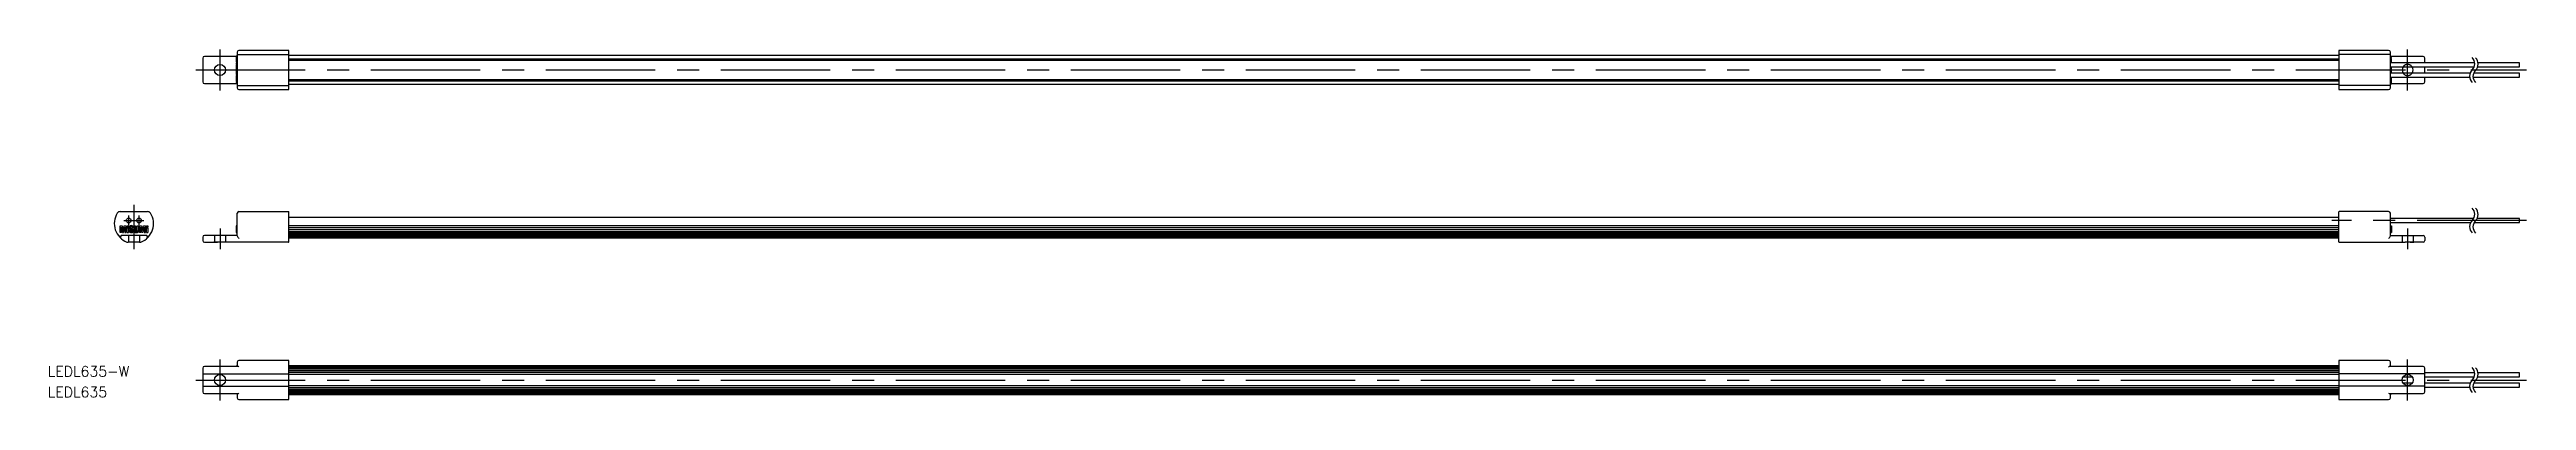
# Model space of a CAD drawing. Extents: x -49 to 670, y -6 to 96.
import ezdxf

# ---------------------------------------------------------------- set-up
doc = ezdxf.new("R2010")
doc.units = 0
doc.linetypes.add('CENTER', pattern=[50.8, 31.75, -6.35, 6.35, -6.35])
doc.linetypes.add('DASHED', pattern=[19.05, 12.7, -6.35])
doc.layers.get('0').update_dxf_attribs({"linetype": 'CONTINUOUS'})
doc.layers.add('CENTER', color=1, linetype='CENTER')
doc.styles.get("Standard").update_dxf_attribs({"font": 'txt.shx', "height": 3, "bigfont": 'bigfont.shx'})

# ---------------------------------------------------------------- blocks, each defined once
blk = doc.blocks.new('*U12')
at = {"color": 7, "linetype": 'CONTINUOUS'}
blk.add_text('LEDL635-W', height=3, dxfattribs=at).set_placement((-50, 1))
blk = doc.blocks.new('*U13')
at = {"color": 7, "linetype": 'CONTINUOUS'}
blk.add_text('LEDL635', height=3, dxfattribs=at).set_placement((-50, -5))

msp = doc.modelspace()

# ---------------------------------------------------------------- linework, layer by layer
at = {"color": 7, "linetype": 'CONTINUOUS'}
for p, q in [((4.7, 93.94), (-4.5, 93.94)), ((4.7, 93.99), (4.7, 93.41)), ((5, 93.99), (4.7, 93.99)), ((5, 95.2), (5, 84.8)), ((5, 94.5), (20, 94.5)), ((19.9, 95.7), (5.5, 95.7)), ((20, 84.4), (20, 95.6)), ((615, 94.16), (20, 94.16)), ((615, 95.6), (615, 84.4)), ((630, 94.5), (615, 94.5)), ((629.5, 95.7), (615.1, 95.7)), ((630, 84.8), (630, 95.2)), ((630, 94.02), (630.3, 94.02)), ((630, 93.63), (630.3, 93.63)), ((630.3, 93.63), (630.3, 94.02)), ((639.5, 93.94), (630.3, 93.94)), ((-5, 93.44), (-5, 86.56)), ((5, 93.41), (4.7, 93.41)), ((4.7, 93.41), (4.7, 93.13)), ((5, 93.13), (4.7, 93.13)), ((4.7, 93.13), (4.7, 92.85)), ((5, 92.85), (4.7, 92.85)), ((4.7, 92.85), (4.7, 92.26)), ((5, 92.26), (4.7, 92.26)), ((4.7, 91.99), (4.7, 91.59)), ((5, 91.99), (4.7, 91.99)), ((4.7, 91.59), (5, 91.59)), ((5, 91.39), (4.7, 91.39)), ((4.7, 91.39), (4.7, 90.09)), ((5, 91.36), (4.7, 91.36)), ((5, 90.75), (4.7, 90.75)), ((5, 90.16), (4.7, 90.16)), ((4.7, 90.09), (5, 90.09)), ((4.7, 89.9), (5, 89.9)), ((4.7, 89.9), (4.7, 88.66)), ((5, 89.51), (4.7, 89.51)), ((5, 89.05), (4.7, 89.05)), ((5, 88.66), (4.7, 88.66)), ((4.7, 88.38), (4.7, 87.8)), ((5, 88.38), (4.7, 88.38)), ((5, 87.8), (4.7, 87.8)), ((4.7, 87.8), (4.7, 87.51)), ((5, 87.51), (4.7, 87.51)), ((4.7, 87.51), (4.7, 87.23)), ((5, 87.23), (4.7, 87.23)), ((4.7, 87.23), (4.7, 86.65)), ((5, 86.65), (4.7, 86.65)), ((5, 86.37), (4.7, 86.37)), ((4.7, 86.37), (4.7, 85.98)), ((615, 93.15), (20, 93.15)), ((20, 92.9), (167.5, 92.9)), ((167.5, 87.1), (20, 87.1)), ((20, 86.85), (615, 86.85)), ((167.5, 92.9), (615, 92.9)), ((615, 87.1), (167.5, 87.1)), ((630, 93.35), (630.3, 93.35)), ((630, 92.77), (630.3, 92.77)), ((630, 92.49), (630.3, 92.49)), ((630, 92.2), (630.3, 92.2)), ((654.47, 92.1), (630, 92.1)), ((630, 90.9), (654.32, 90.9)), ((630, 90.49), (630.3, 90.49)), ((630.3, 90.1), (630, 90.1)), ((630.3, 89.91), (630, 89.91)), ((630, 89.84), (630.3, 89.84)), ((630, 89.25), (630.3, 89.25)), ((653.15, 89.1), (630, 89.1)), ((630, 87.9), (653, 87.9)), ((630, 87.74), (630.3, 87.74)), ((630, 87.15), (630.3, 87.15)), ((630, 86.87), (630.3, 86.87)), ((630, 86.59), (630.3, 86.59)), ((630.3, 92.77), (630.3, 93.35)), ((630.3, 92.49), (630.3, 92.77)), ((630.3, 92.2), (630.3, 92.49)), ((630.3, 92.1), (630.3, 92.2)), ((630.3, 90.1), (630.3, 90.9)), ((630.3, 89.1), (630.3, 89.91)), ((630.3, 87.15), (630.3, 87.74)), ((630.3, 86.87), (630.3, 87.15)), ((630.3, 86.59), (630.3, 86.87)), ((630.3, 86.01), (630.3, 86.59)), ((640, 92.1), (640, 93.44)), ((640, 89.1), (640, 90.9)), ((640, 86.56), (640, 87.9)), ((653.99, 87.9), (667.5, 87.9)), ((667.5, 89.1), (654.17, 89.1)), ((655.34, 90.9), (667.5, 90.9)), ((667.5, 92.1), (655.45, 92.1)), ((667.5, 91.59), (667.5, 92.1)), ((667.5, 90.9), (667.5, 91.59)), ((667.5, 88.59), (667.5, 89.1)), ((667.5, 87.9), (667.5, 88.59)), ((-4.5, 86.06), (4.7, 86.06)), ((5, 85.98), (4.7, 85.98)), ((5, 85.5), (20, 85.5)), ((5.5, 84.3), (19.9, 84.3)), ((20, 85.84), (615, 85.84)), ((630, 85.5), (615, 85.5)), ((615.1, 84.3), (629.5, 84.3)), ((630, 86.01), (630.3, 86.01)), ((630.3, 86.06), (639.5, 86.06)), ((-28.99, 44.77), (-28.41, 44.77)), ((-28.99, 42.82), (-28.99, 44.77)), ((-28.98, 48.9), (-21.02, 48.9)), ((-28.63, 42.82), (-28.63, 44.37)), ((-28.63, 44.37), (-28.28, 42.82)), ((-28.41, 44.77), (-28.13, 43.39)), ((-28.13, 43.39), (-27.85, 44.77)), ((-27.98, 42.82), (-27.62, 44.4)), ((-27.85, 44.77), (-27.26, 44.77)), ((-27.62, 44.4), (-27.62, 42.82)), ((-27.26, 44.77), (-27.26, 42.82)), ((-26.99, 44.77), (-26.59, 44.77)), ((-26.99, 44.35), (-26.99, 44.77)), ((-26.59, 44.35), (-26.99, 44.35)), ((-26.99, 44.18), (-26.59, 44.18)), ((-26.99, 42.82), (-26.99, 44.18)), ((-26.59, 44.77), (-26.59, 44.35)), ((-26.59, 44.18), (-26.59, 42.82)), ((-26.39, 43.42), (-26, 43.42)), ((-26.39, 43.35), (-26.39, 43.42)), ((-26, 43.42), (-26, 43.37)), ((-25.77, 44.02), (-25.46, 43.89)), ((-25.16, 44.23), (-25.53, 44.23)), ((-25.16, 44.28), (-25.16, 44.23)), ((-24.9, 44.77), (-24.51, 44.77)), ((-24.9, 44.77), (-24.9, 43.41)), ((-24.51, 44.77), (-24.51, 43.41)), ((-24.05, 44.77), (-23.66, 44.77)), ((-24.05, 43.41), (-24.05, 44.77)), ((-23.66, 44.77), (-23.66, 43.41)), ((-23.38, 44.77), (-22.8, 44.77)), ((-23.38, 42.82), (-23.38, 44.77)), ((-22.8, 44.77), (-22.51, 43.39)), ((-22.51, 43.39), (-22.23, 44.77)), ((-22.36, 42.82), (-22.01, 44.38)), ((-22.23, 44.77), (-21.65, 44.77)), ((-21.65, 44.77), (-21.65, 42.82)), ((-21.37, 44.77), (-20.98, 44.77)), ((-21.37, 44.35), (-21.37, 44.77)), ((-20.98, 44.35), (-21.37, 44.35)), ((-21.37, 42.82), (-21.37, 44.18)), ((-21.37, 44.18), (-20.98, 44.18)), ((-20.98, 44.77), (-20.98, 44.35)), ((-20.98, 44.18), (-20.98, 42.82)), ((4.7, 44.8), (4.7, 44.35)), ((5, 44.8), (4.7, 44.8)), ((5, 44.77), (4.7, 44.77)), ((5, 44.35), (4.7, 44.35)), ((4.7, 44.35), (4.7, 44.18)), ((5, 44.18), (4.7, 44.18)), ((4.7, 44.18), (4.7, 42.79)), ((5, 41.85), (5, 48.4)), ((5.5, 48.9), (19.9, 48.9)), ((20, 40.1), (20, 48.8)), ((20, 47.25), (615, 47.25)), ((20, 44.89), (615, 44.89)), ((20, 44.28), (615, 44.28)), ((20, 43.7), (615, 43.7)), ((20, 43.15), (615, 43.15)), ((615, 40.1), (615, 48.8)), ((629.5, 48.9), (615.1, 48.9)), ((630, 41.85), (630, 48.4)), ((654.18, 46.92), (630, 46.92)), ((630, 45.72), (653.28, 45.72)), ((630, 44.8), (630.3, 44.8)), ((630, 44.77), (630.3, 44.77)), ((630.3, 44.8), (630.3, 44.35)), ((630.3, 44.35), (630.3, 44.18)), ((630.3, 44.18), (630.3, 42.79)), ((654.32, 45.72), (667.5, 45.72)), ((667.5, 46.92), (655.21, 46.92)), ((667.5, 45.72), (667.5, 46.92)), ((-28.63, 42.82), (-28.99, 42.82)), ((-21.56, 42), (-28.44, 42)), ((-28.28, 42.82), (-27.98, 42.82)), ((-27.62, 42.82), (-27.26, 42.82)), ((-26.99, 42.82), (-26.59, 42.82)), ((-23.35, 40), (-26.65, 40)), ((-23.02, 42.82), (-23.38, 42.82)), ((-22.36, 42.82), (-22.67, 42.82)), ((-22.01, 42.82), (-21.65, 42.82)), ((-21.37, 42.82), (-20.98, 42.82)), ((-5, 41.5), (-5, 40.5)), ((5, 42), (-4.5, 42)), ((-4.5, 40), (-0.71, 40)), ((-0.71, 40), (-1.8, 40)), ((19.9, 40), (0.71, 40)), ((1.8, 40), (0.71, 40)), ((5, 42.82), (4.7, 42.82)), ((4.7, 42.79), (5, 42.79)), ((5, 42.79), (4.7, 42.79)), ((615, 42.66), (20, 42.66)), ((615, 42.22), (20, 42.22)), ((615, 41.86), (20, 41.86)), ((615, 41.58), (20, 41.58)), ((20, 41.25), (615, 41.25)), ((615.1, 40), (634.29, 40)), ((630, 42.82), (630.3, 42.82)), ((630, 42.79), (630.3, 42.79)), ((630.3, 42.79), (630, 42.79)), ((630, 42), (639.5, 42)), ((633.2, 40), (634.29, 40)), ((639.5, 40), (635.71, 40)), ((635.71, 40), (636.8, 40)), ((640, 41.5), (640, 40.5)), ((-5, 3.44), (-5, -3.44)), ((-5, 1.82), (20, 1.82)), ((5.14, 3.94), (-4.5, 3.94)), ((5, 4.02), (4.7, 4.02)), ((4.7, 3.94), (4.7, 4.02)), ((5, 5.2), (5, 3.94)), ((19.9, 5.7), (5.5, 5.7)), ((20, -5.6), (20, 5.6)), ((615, 4.16), (20, 4.16)), ((20, 4.12), (615, 4.12)), ((20, 4), (615, 4)), ((20, 3.79), (615, 3.79)), ((20, 3.49), (615, 3.49)), ((615, 3.12), (20, 3.12)), ((615, 2.67), (20, 2.67)), ((615, 2.17), (20, 2.17)), ((615, 1.62), (20, 1.62)), ((615, 5.6), (615, -5.6)), ((640, 1.82), (615, 1.82)), ((629.5, 5.7), (615.1, 5.7)), ((639.5, 3.94), (629.86, 3.94)), ((630, 3.94), (630, 5.2)), ((630, 3.99), (630.3, 3.99)), ((630.3, 3.94), (630.3, 3.99)), ((633.68, 0.9), (636.32, 0.9)), ((640, -3.44), (640, 3.44)), ((654.47, 2.1), (640, 2.1)), ((640, 0.9), (654.32, 0.9)), ((655.34, 0.9), (667.5, 0.9)), ((667.5, 2.1), (655.45, 2.1)), ((667.5, 0.9), (667.5, 2.1)), ((-5, -1.82), (20, -1.82)), ((-4.5, -3.94), (5.14, -3.94)), ((4.7, -3.94), (4.7, -3.99)), ((5, -3.99), (4.7, -3.99)), ((5, -3.94), (5, -5.2)), ((5.5, -5.7), (19.9, -5.7)), ((20, -1.62), (615, -1.62)), ((20, -2.17), (615, -2.17)), ((20, -2.67), (615, -2.67)), ((615, -3.12), (20, -3.12)), ((615, -3.49), (20, -3.49)), ((615, -3.79), (20, -3.79)), ((615, -4), (20, -4)), ((615, -4.12), (20, -4.12)), ((20, -4.16), (615, -4.16)), ((640, -1.82), (615, -1.82)), ((615.1, -5.7), (629.5, -5.7)), ((629.86, -3.94), (639.5, -3.94)), ((630, -5.2), (630, -3.94)), ((630, -4.02), (630.3, -4.02)), ((630.3, -3.94), (630.3, -4.02)), ((636.32, -0.9), (633.68, -0.9)), ((653.15, -0.9), (640, -0.9)), ((640, -2.1), (653, -2.1)), ((653.99, -2.1), (667.5, -2.1)), ((667.5, -0.9), (654.17, -0.9)), ((667.5, -2.1), (667.5, -0.9))]:
    msp.add_line(p, q, dxfattribs=at)
at = {"color": 3, "linetype": 'DASHED'}
for p, q in [((-26.6, 42), (-26.6, 40)), ((-23.4, 42), (-23.4, 40)), ((-1.6, 42), (-1.6, 40)), ((1.6, 42), (1.6, 40)), ((633.4, 42), (633.4, 40)), ((636.6, 42), (636.6, 40))]:
    msp.add_line(p, q, dxfattribs=at)
at = {"color": 7, "linetype": 'CONTINUOUS'}
for centre, radius in [((0, 90), 1.6), ((-26.5, 46.32), 0.7), ((-23.5, 46.32), 0.7), ((0, 0), 1.6), ((635, 0), 1.6)]:
    msp.add_circle(centre, radius, dxfattribs=at)
for centre, radius, start, end in [((-4.5, 93.44), 0.5, 90, 180), ((5.5, 95.2), 0.5, 90, 180), ((19.9, 95.6), 0.1, 0, 90), ((615.1, 95.6), 0.1, 90, 180), ((629.5, 95.2), 0.5, 0, 90), ((639.5, 93.44), 0.5, 0, 90), ((-4.5, 86.56), 0.5, 180, 270), ((635, 90), 1.6, 145.77113, 214.22887), ((635, 90), 1.6, 325.77113, 34.22887), ((639.5, 86.56), 0.5, 270, 0), ((5.5, 84.8), 0.5, 180, 270), ((19.9, 84.4), 0.1, 270, 0), ((615.1, 84.4), 0.1, 180, 270), ((629.5, 84.8), 0.5, 270, 0), ((-25, 45.4), 5.7, 147.86507, 249.41803), ((-28.98, 47.9), 1, 90, 147.86507), ((-25.86, 43.31), 0.535, 176.05655, 282.32568), ((-25.8, 44.23), 0.579, 85.00058, 212.68991), ((-25.79, 44.26), 0.603, 215.31081, 247.9256), ((-26.92, 40.84), 3, 67.37986, 72.56763), ((-25.76, 43.31), 0.246, 167.18731, 273.3088), ((-25.65, 44.29), 0.316, 164.29117, 180.74931), ((-25.57, 44.29), 0.397, 180.27482, 193.35422), ((-25.79, 44.33), 0.175, 135.22296, 164.86362), ((-25.76, 44.25), 0.201, 193.59291, 219.49234), ((-25.72, 44.29), 0.257, 220.70153, 240.89279), ((-25.79, 44.33), 0.179, 105.52204, 134.52808), ((-25.45, 44.77), 0.808, 240.68244, 247.11507), ((-25.73, 44.08), 0.437, 92.01339, 103.89565), ((-26.22, 42.54), 1.16, 60.07555, 66.78315), ((-25.67, 44.3), 0.513, 358.0657, 98.69126), ((-25.74, 44.29), 0.23, 65.76043, 91.37538), ((-25.65, 43.35), 0.574, 261.22387, 49.65162), ((-25.72, 44.35), 0.167, 28.64203, 63.85315), ((-25.78, 43.3), 0.288, 34.31696, 61.41517), ((-25.71, 43.28), 0.204, 298.63158, 336.73452), ((-25.83, 44.29), 0.287, 7.81342, 28.33908), ((-26.42, 44.21), 0.884, 1.10899, 7.77118), ((-25.82, 43.31), 0.321, 339.97375, 28.40909), ((-25.85, 42.99), 0.985, 54.77459, 66.86562), ((-23.76, 43.41), 1.14, 180.24894, 192.94102), ((-24.4, 43.27), 0.492, 193.80272, 223.33256), ((-23.38, 43.41), 1.13, 180.43535, 186.37098), ((-24.15, 43.33), 0.358, 186.25714, 205.01478), ((-24.3, 43.26), 0.192, 205.61246, 240.46956), ((-24.28, 43.28), 0.215, 301.65355, 348.26764), ((-24.8, 43.4), 0.751, 347.4284, 0.78306), ((-24.22, 43.3), 0.551, 330.88137, 350.77339), ((-25.34, 43.48), 1.68, 350.91081, 357.42072), ((-475.53, 44.27), 452.51, 359.81591, 0.01352), ((-391.22, -39.06), 377.54, 12.5252, 12.76794), ((-25, 45.4), 5.7, 290.58197, 32.13493), ((445.36, 44.27), 467.37, 179.98689, 180.17821), ((-21.02, 47.9), 1, 32.13493, 90), ((5.5, 48.4), 0.5, 90, 180), ((19.9, 48.8), 0.1, 0, 90), ((615.1, 48.8), 0.1, 90, 180), ((629.5, 48.4), 0.5, 0, 90), ((-28.44, 41.5), 0.5, 90, 228.59038), ((-26.65, 41), 1, 249.41803, 270), ((-25.75, 43.38), 0.31, 271.7159, 296.82883), ((-24.43, 43.26), 0.459, 225.27946, 256.91099), ((-24.29, 43.84), 1.06, 256.43746, 283.56254), ((-24.3, 43.26), 0.194, 241.16267, 258.44183), ((-24.28, 43.39), 0.321, 259.46908, 280.53094), ((-24.25, 43.25), 0.181, 280.99777, 299.52866), ((-24.16, 43.3), 0.506, 284.0185, 305.68235), ((-24.13, 43.26), 0.454, 306.41095, 330.58642), ((-23.35, 41), 1, 270, 290.58197), ((-21.56, 41.5), 0.5, 311.40962, 90), ((-4.5, 41.5), 0.5, 90, 180), ((-4.5, 40.5), 0.5, 180, 270), ((0, 11.7), 28.31, 88.55428, 91.44572), ((6.06, 42.05), 1.08, 190.66394, 238.64157), ((19.9, 40.1), 0.1, 270, 0), ((615.1, 40.1), 0.1, 180, 270), ((628.94, 42.05), 1.08, 301.35843, 349.33606), ((635, 11.7), 28.31, 88.55428, 91.44572), ((639.5, 41.5), 0.5, 0, 90), ((639.5, 40.5), 0.5, 270, 0), ((-4.5, 3.44), 0.5, 90, 180), ((5.5, 5.2), 0.5, 90, 180), ((5.1, 3.38), 0.561, 44.48728, 86.07572), ((19.9, 5.6), 0.1, 0, 90), ((615.1, 5.6), 0.1, 90, 180), ((629.5, 5.2), 0.5, 0, 90), ((629.9, 3.38), 0.561, 93.92428, 135.51272), ((639.5, 3.44), 0.5, 0, 90), ((-4.5, -3.44), 0.5, 180, 270), ((5.5, -5.2), 0.5, 180, 270), ((5.1, -3.38), 0.561, 273.92428, 315.51272), ((19.9, -5.6), 0.1, 270, 0), ((615.1, -5.6), 0.1, 180, 270), ((629.9, -3.38), 0.561, 224.48728, 266.07572), ((629.5, -5.2), 0.5, 270, 0), ((639.5, -3.44), 0.5, 270, 0)]:
    msp.add_arc(centre, radius, start, end, dxfattribs=at)
at = {"color": 3, "linetype": 'CONTINUOUS'}
for centre, start, end in [((651.95, 91.8), 314.64739, 45.35261), ((652.95, 91.73), 314.64739, 45.35261), ((655.51, 88.2), 134.64739, 225.35261), ((656.51, 88.13), 134.64739, 225.35261), ((655.51, 44.52), 134.64739, 225.35261), ((651.95, 48.12), 314.64739, 45.35261), ((656.51, 44.46), 134.64739, 225.35261), ((652.95, 48.06), 314.64739, 45.35261), ((655.51, -1.8), 134.64739, 225.35261), ((651.95, 1.8), 314.64739, 45.35261), ((652.95, 1.73), 314.64739, 45.35261), ((656.51, -1.87), 134.64739, 225.35261)]:
    msp.add_arc(centre, 2.53, start, end, dxfattribs=at)
at = {"color": 3, "linetype": 'DASHED'}
for start, end in [(34.22887, 145.77113), (214.22887, 325.77113)]:
    msp.add_arc((635, 90), 1.6, start, end, dxfattribs=at)
at = {"layer": 'CENTER', "color": 1, "linetype": 'CENTER'}
for p, q in [((0, 84.06), (0, 95.94)), ((635, 84.06), (635, 95.94)), ((-7, 90), (669.5, 90)), ((-25, 50.9), (-25, 38)), ((-27.9, 46.32), (-22.1, 46.32)), ((-26.5, 44.92), (-26.5, 47.72)), ((-23.5, 44.92), (-23.5, 47.72)), ((0, 44), (0, 38)), ((669.5, 46.32), (613, 46.32)), ((635, 44), (635, 38)), ((-7, 0), (669.5, 0)), ((0, -5.94), (0, 5.94)), ((635, -5.94), (635, 5.94))]:
    msp.add_line(p, q, dxfattribs=at)

# ---------------------------------------------------------------- block references
at = {"color": 7, "linetype": 'CONTINUOUS'}
for name in ['*U12', '*U13']:
    msp.add_blockref(name, (0, 0), dxfattribs=at)

doc.saveas('drawing.dxf')
